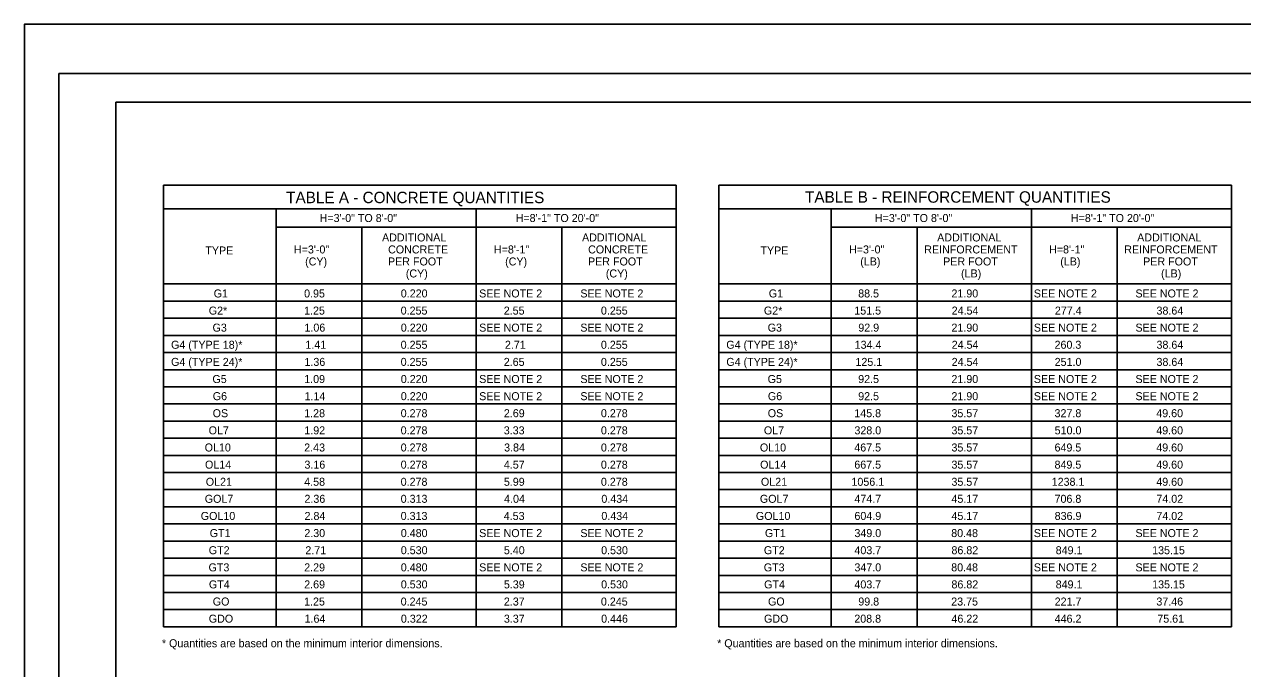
# Model space of a CAD drawing. Extents: x -894 to 866, y -472 to 714.
# Drawn here: x -894 to 172, y 150 to 714 of the extents above; entities that cross this region are included whole.
import ezdxf

# ---------------------------------------------------------------- set-up
doc = ezdxf.new("R2010")
doc.units = 0
for name, color, linetype in [('border_PLOTTING-ELEMENTS', 7, 'Continuous'), ('border_rw_22x34_Cut_Lines', 7, 'Continuous'), ('border_SHEET', 7, 'Continuous'), ('df_QTY-TABLE', 7, 'Continuous')]:
    doc.layers.add(name, color=color, linetype=linetype)

msp = doc.modelspace()

# ---------------------------------------------------------------- linework, layer by layer
at = {"layer": 'border_PLOTTING-ELEMENTS'}
for points in [[(-894, -472.4), (866, -472.4), (866, 713.6), (-894, 713.6)], [(-864, 670.6), (836, 670.6), (836, -429.4), (-864, -429.4)]]:
    msp.add_lwpolyline(points, close=True, dxfattribs=at)
at = {"layer": 'border_rw_22x34_Cut_Lines'}
msp.add_lwpolyline([(-864, 670.6), (836, 670.6), (836, -429.4), (-864, -429.4)], close=True, dxfattribs=at)
at = {"layer": 'border_SHEET'}
for p, q in [((-814, 645.6), (811, 645.6)), ((-814, -404.4), (-814, 645.6))]:
    msp.add_line(p, q, dxfattribs=at)
at = {"layer": 'df_QTY-TABLE'}
for p, q in [((-772.2, 572.9), (-323.7, 572.9)), ((-323.7, 572.9), (-323.7, 186.4)), ((-286.5, 572.9), (162, 572.9)), ((162, 572.9), (162, 186.4)), ((-772.2, 552.1), (-323.7, 552.1)), ((-498.7, 552.1), (-498.7, 186.4)), ((-286.5, 552.1), (162, 552.1)), ((-13, 552.1), (-13, 186.4)), ((-673.7, 536.2), (-323.7, 536.2)), ((-598.7, 536.2), (-598.7, 186.4)), ((-423.7, 536.2), (-423.7, 186.4)), ((-188, 536.2), (162, 536.2)), ((-113, 536.2), (-113, 186.4)), ((62, 536.2), (62, 186.4)), ((-772.2, 486.4), (-323.7, 486.4)), ((-286.5, 486.4), (162, 486.4)), ((-772.2, 471.4), (-323.7, 471.4)), ((-286.5, 471.4), (162, 471.4)), ((-772.2, 456.4), (-323.7, 456.4)), ((-286.5, 456.4), (162, 456.4)), ((-772.2, 441.4), (-323.7, 441.4)), ((-286.5, 441.4), (162, 441.4)), ((-772.2, 426.4), (-323.7, 426.4)), ((-286.5, 426.4), (162, 426.4)), ((-772.2, 411.4), (-323.7, 411.4)), ((-286.5, 411.4), (162, 411.4)), ((-772.2, 396.4), (-323.7, 396.4)), ((-286.5, 396.4), (162, 396.4)), ((-772.2, 381.4), (-323.7, 381.4)), ((-286.5, 381.4), (162, 381.4)), ((-772.2, 366.4), (-323.7, 366.4)), ((-286.5, 366.4), (162, 366.4)), ((-772.2, 351.4), (-323.7, 351.4)), ((-286.5, 351.4), (162, 351.4)), ((-772.2, 336.4), (-323.7, 336.4)), ((-286.5, 336.4), (162, 336.4)), ((-772.2, 321.4), (-323.7, 321.4)), ((-286.5, 321.4), (162, 321.4)), ((-772.2, 306.4), (-323.7, 306.4)), ((-286.5, 306.4), (162, 306.4)), ((-772.2, 291.4), (-323.7, 291.4)), ((-286.5, 291.4), (162, 291.4)), ((-772.2, 276.4), (-323.7, 276.4)), ((-286.5, 276.4), (162, 276.4)), ((-772.2, 261.4), (-323.7, 261.4)), ((-286.5, 261.4), (162, 261.4)), ((-772.2, 246.4), (-323.7, 246.4)), ((-286.5, 246.4), (162, 246.4)), ((-772.2, 231.4), (-323.7, 231.4)), ((-286.5, 231.4), (162, 231.4)), ((-772.2, 216.4), (-323.7, 216.4)), ((-286.5, 216.4), (162, 216.4)), ((-772.2, 201.4), (-323.7, 201.4)), ((-286.5, 201.4), (162, 201.4)), ((-772.2, 186.4), (-323.7, 186.4)), ((-286.5, 186.4), (162, 186.4))]:
    msp.add_line(p, q, dxfattribs=at)
for points in [[(-772.2, 572.9), (-772.2, 186.4)], [(-286.5, 572.9), (-286.5, 186.4)], [(-673.7, 552.1), (-673.7, 186.4)], [(-188, 552.1), (-188, 186.4)]]:
    msp.add_lwpolyline(points, dxfattribs=at)

# ---------------------------------------------------------------- texts
for s, height, p in [('TABLE A - CONCRETE QUANTITIES', 10, (-665, 557.1)), ('TABLE B - REINFORCEMENT QUANTITIES', 10, (-211, 557.5)), ('H=3\'-0" TO 8\'-0"', 7, (-635.7, 540.6)), ('H=8\'-1" TO 20\'-0"', 7, (-464.2, 540.6)), ('H=3\'-0" TO 8\'-0"', 7, (-149.9, 540.6)), ('H=8\'-1" TO 20\'-0"', 7, (21.6, 540.6)), ('ADDITIONAL', 7, (-581.1, 523.6)), ('ADDITIONAL', 7, (-406.1, 523.6)), ('ADDITIONAL', 7, (-95.4, 523.6)), ('ADDITIONAL', 7, (79.6, 523.6)), ('TYPE', 7, (-735.7, 512.2)), ('H=3\'-0"', 7, (-658.2, 513.1)), ('CONCRETE', 7, (-575.8, 513.1)), ('H=8\'-1"', 7, (-483.2, 513.1)), ('CONCRETE', 7, (-400.8, 513.1)), ('TYPE', 7, (-250, 512.2)), ('H=3\'-0"', 7, (-172.5, 513.1)), ('REINFORCEMENT', 7, (-106.7, 513.1)), ('H=8\'-1"', 7, (2.5, 513.1)), ('REINFORCEMENT', 7, (68.3, 513.1)), ('(CY)', 7, (-648.4, 502.6)), ('PER FOOT', 7, (-575.9, 502.6)), ('(CY)', 7, (-473.4, 502.6)), ('PER FOOT', 7, (-400.9, 502.6)), ('(LB)', 7, (-162.7, 502.6)), ('PER FOOT', 7, (-90.2, 502.6)), ('(LB)', 7, (12.3, 502.6)), ('PER FOOT', 7, (84.8, 502.6)), ('(CY)', 7, (-560.3, 492.1)), ('(CY)', 7, (-385.3, 492.1)), ('(LB)', 7, (-74.5, 492.1)), ('(LB)', 7, (100.5, 492.1)), ('G1', 7, (-728.4, 474.6)), ('0.95', 7, (-649.3, 474.6)), ('0.220', 7, (-564.7, 474.6)), ('SEE NOTE 2', 7, (-496.1, 474.6)), ('SEE NOTE 2', 7, (-407.6, 474.6)), ('G1', 7, (-242.7, 474.6)), ('88.5', 7, (-164.5, 474.6)), ('21.90', 7, (-82.9, 474.6)), ('SEE NOTE 2', 7, (-10.8, 474.6)), ('SEE NOTE 2', 7, (78.1, 474.6)), ('G2*', 7, (-732.7, 459.6)), ('1.25', 7, (-649.3, 459.6)), ('0.255', 7, (-564.8, 459.6)), ('2.55', 7, (-474.6, 459.6)), ('0.255', 7, (-389.6, 459.6)), ('G2*', 7, (-247, 459.6)), ('151.5', 7, (-167.9, 459.6)), ('24.54', 7, (-82.7, 459.6)), ('277.4', 7, (7.6, 459.6)), ('38.64', 7, (96.5, 459.6)), ('G3', 7, (-729.4, 444.7)), ('1.06', 7, (-649, 444.7)), ('0.220', 7, (-564.7, 444.7)), ('SEE NOTE 2', 7, (-496.1, 444.7)), ('SEE NOTE 2', 7, (-407.6, 444.7)), ('G3', 7, (-243.7, 444.7)), ('92.9', 7, (-164.4, 444.7)), ('21.90', 7, (-82.9, 444.7)), ('SEE NOTE 2', 7, (-10.8, 444.7)), ('SEE NOTE 2', 7, (78.1, 444.7)), ('G4 (TYPE 18)*', 7, (-765.7, 429.7)), ('G4 (TYPE 18)*', 7, (-279.9, 429.7)), ('1.41', 7, (-648.2, 429.7)), ('0.255', 7, (-564.8, 429.7)), ('2.71', 7, (-473.6, 429.7)), ('0.255', 7, (-389.6, 429.7)), ('134.4', 7, (-167.6, 429.7)), ('24.54', 7, (-82.7, 429.7)), ('260.3', 7, (7.3, 429.7)), ('38.64', 7, (96.5, 429.7)), ('G4 (TYPE 24)*', 7, (-765.7, 414.7)), ('1.36', 7, (-649, 414.7)), ('0.255', 7, (-564.8, 414.7)), ('2.65', 7, (-474.6, 414.7)), ('0.255', 7, (-389.6, 414.7)), ('G4 (TYPE 24)*', 7, (-279.9, 414.7)), ('125.1', 7, (-166.9, 414.7)), ('24.54', 7, (-82.7, 414.7)), ('251.0', 7, (7.4, 414.7)), ('38.64', 7, (96.5, 414.7)), ('G5', 7, (-729.5, 399.7)), ('1.09', 7, (-649.2, 399.7)), ('0.220', 7, (-564.7, 399.7)), ('SEE NOTE 2', 7, (-496.1, 399.7)), ('SEE NOTE 2', 7, (-407.6, 399.7)), ('G5', 7, (-243.7, 399.7)), ('92.5', 7, (-164.5, 399.7)), ('21.90', 7, (-82.9, 399.7)), ('SEE NOTE 2', 7, (-10.8, 399.7)), ('SEE NOTE 2', 7, (78.1, 399.7)), ('G6', 7, (-729.2, 384.7)), ('1.14', 7, (-648.9, 384.7)), ('0.220', 7, (-564.7, 384.7)), ('SEE NOTE 2', 7, (-496.1, 384.7)), ('SEE NOTE 2', 7, (-407.6, 384.7)), ('G6', 7, (-243.5, 384.7)), ('92.5', 7, (-164.5, 384.7)), ('21.90', 7, (-82.9, 384.7)), ('SEE NOTE 2', 7, (-10.8, 384.7)), ('SEE NOTE 2', 7, (78.1, 384.7)), ('OS', 7, (-729.3, 369.8)), ('1.28', 7, (-649.2, 369.8)), ('0.278', 7, (-564.8, 369.8)), ('2.69', 7, (-474.5, 369.8)), ('0.278', 7, (-389.6, 369.8)), ('OS', 7, (-243.6, 369.8)), ('145.8', 7, (-167.9, 369.8)), ('35.57', 7, (-82.9, 369.8)), ('327.8', 7, (7.3, 369.8)), ('49.60', 7, (96.3, 369.8)), ('OL7', 7, (-732.8, 354.8)), ('1.92', 7, (-649.1, 354.8)), ('0.278', 7, (-564.8, 354.8)), ('3.33', 7, (-474.6, 354.8)), ('0.278', 7, (-389.6, 354.8)), ('OL7', 7, (-247, 354.8)), ('328.0', 7, (-167.8, 354.8)), ('35.57', 7, (-82.9, 354.8)), ('510.0', 7, (7.4, 354.8)), ('49.60', 7, (96.3, 354.8)), ('OL10', 7, (-736.3, 339.8)), ('2.43', 7, (-649.2, 339.8)), ('0.278', 7, (-564.8, 339.8)), ('3.84', 7, (-474.3, 339.8)), ('0.278', 7, (-389.6, 339.8)), ('OL10', 7, (-250.5, 339.8)), ('467.5', 7, (-167.9, 339.8)), ('35.57', 7, (-82.9, 339.8)), ('649.5', 7, (7.3, 339.8)), ('49.60', 7, (96.3, 339.8)), ('OL14', 7, (-736, 324.8)), ('3.16', 7, (-649, 324.8)), ('0.278', 7, (-564.8, 324.8)), ('4.57', 7, (-474.5, 324.8)), ('0.278', 7, (-389.6, 324.8)), ('OL14', 7, (-250.3, 324.8)), ('667.5', 7, (-167.9, 324.8)), ('35.57', 7, (-82.9, 324.8)), ('849.5', 7, (7.3, 324.8)), ('49.60', 7, (96.3, 324.8)), ('OL21', 7, (-735.3, 309.8)), ('4.58', 7, (-649.2, 309.8)), ('0.278', 7, (-564.8, 309.8)), ('5.99', 7, (-474.5, 309.8)), ('0.278', 7, (-389.6, 309.8)), ('OL21', 7, (-249.6, 309.8)), ('1056.1', 7, (-170.4, 309.8)), ('35.57', 7, (-82.9, 309.8)), ('1238.1', 7, (4.8, 309.8)), ('49.60', 7, (96.3, 309.8)), ('GOL7', 7, (-736.2, 294.9)), ('2.36', 7, (-649, 294.9)), ('0.313', 7, (-564.8, 294.9)), ('4.04', 7, (-474.3, 294.9)), ('0.434', 7, (-389.2, 294.9)), ('GOL7', 7, (-250.5, 294.9)), ('474.7', 7, (-167.8, 294.9)), ('45.17', 7, (-82.9, 294.9)), ('706.8', 7, (7.3, 294.9)), ('74.02', 7, (96.4, 294.9)), ('GOL10', 7, (-739.7, 279.9)), ('2.84', 7, (-648.9, 279.9)), ('0.313', 7, (-564.8, 279.9)), ('4.53', 7, (-474.6, 279.9)), ('0.434', 7, (-389.2, 279.9)), ('GOL10', 7, (-254, 279.9)), ('604.9', 7, (-167.8, 279.9)), ('45.17', 7, (-82.9, 279.9)), ('836.9', 7, (7.4, 279.9)), ('74.02', 7, (96.4, 279.9)), ('GT1', 7, (-731.9, 264.9)), ('2.30', 7, (-649.1, 264.9)), ('0.480', 7, (-564.7, 264.9)), ('SEE NOTE 2', 7, (-496.1, 264.9)), ('SEE NOTE 2', 7, (-407.6, 264.9)), ('GT1', 7, (-246.1, 264.9)), ('349.0', 7, (-167.8, 264.9)), ('80.48', 7, (-83.1, 264.9)), ('SEE NOTE 2', 7, (-10.8, 264.9)), ('SEE NOTE 2', 7, (78.1, 264.9)), ('GT2', 7, (-732.7, 249.9)), ('2.71', 7, (-648.2, 249.9)), ('0.530', 7, (-564.7, 249.9)), ('5.40', 7, (-474.5, 249.9)), ('0.530', 7, (-389.4, 249.9)), ('GT2', 7, (-247, 249.9)), ('403.7', 7, (-167.8, 249.9)), ('86.82', 7, (-82.9, 249.9)), ('849.1', 7, (8.3, 249.9)), ('135.15', 7, (92.7, 249.9)), ('GT3', 7, (-732.9, 234.9)), ('2.29', 7, (-649.2, 234.9)), ('0.480', 7, (-564.7, 234.9)), ('SEE NOTE 2', 7, (-496.1, 234.9)), ('SEE NOTE 2', 7, (-407.6, 234.9)), ('GT3', 7, (-247.1, 234.9)), ('347.0', 7, (-167.8, 234.9)), ('80.48', 7, (-83.1, 234.9)), ('SEE NOTE 2', 7, (-10.8, 234.9)), ('SEE NOTE 2', 7, (78.1, 234.9)), ('GT4', 7, (-732.6, 220)), ('2.69', 7, (-649.2, 220)), ('0.530', 7, (-564.7, 220)), ('5.39', 7, (-474.5, 220)), ('0.530', 7, (-389.4, 220)), ('GT4', 7, (-246.8, 220)), ('403.7', 7, (-167.8, 220)), ('86.82', 7, (-82.9, 220)), ('849.1', 7, (8.3, 220)), ('135.15', 7, (92.7, 220)), ('GO', 7, (-729.2, 205)), ('1.25', 7, (-649.3, 205)), ('0.245', 7, (-564.8, 205)), ('2.37', 7, (-474.5, 205)), ('0.245', 7, (-389.6, 205)), ('GO', 7, (-243.4, 205)), ('99.8', 7, (-164.4, 205)), ('23.75', 7, (-83.1, 205)), ('221.7', 7, (7.4, 205)), ('37.46', 7, (96.4, 205)), ('GDO', 7, (-732.7, 190)), ('1.64', 7, (-648.9, 190)), ('0.322', 7, (-564.6, 190)), ('3.37', 7, (-474.5, 190)), ('0.446', 7, (-389.4, 190)), ('GDO', 7, (-246.9, 190)), ('208.8', 7, (-167.9, 190)), ('46.22', 7, (-82.9, 190)), ('446.2', 7, (7.4, 190)), ('75.61', 7, (97.2, 190)), ('* Quantities are based on the minimum interior dimensions.', 7, (-773.7, 168.5)), ('* Quantities are based on the minimum interior dimensions.', 7, (-287.9, 168.5))]:
    msp.add_text(s, height=height, dxfattribs=at).set_placement(p)

doc.saveas('drawing.dxf')
